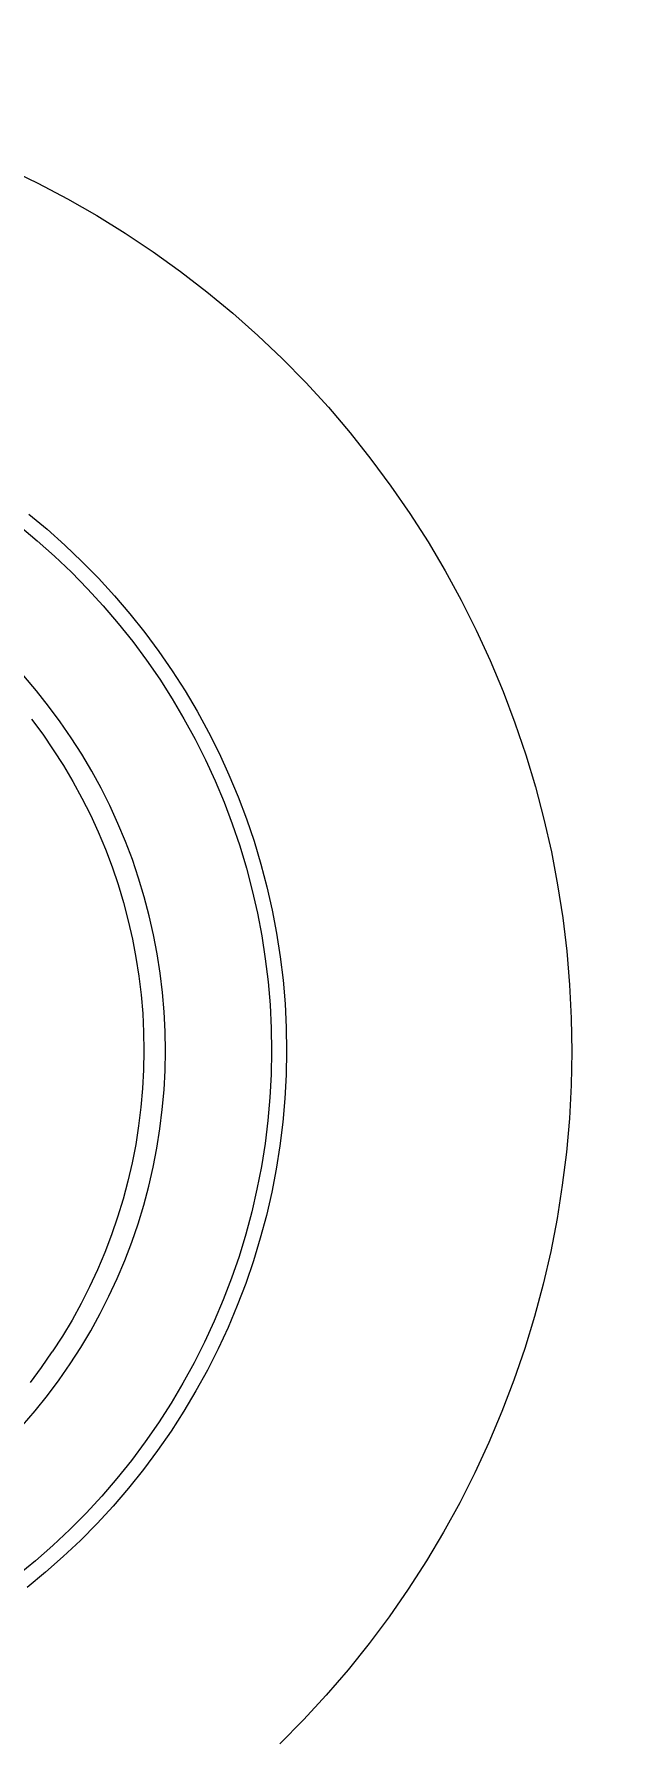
# Model space of a CAD drawing. Header units: millimetres. Extents: x 311 to 4068, y 1050 to 3803.
# Drawn here: x 534.9 to 569.4, y 1212.3 to 1311.9 of the extents above; entities that cross this region are included whole.
import ezdxf

# ---------------------------------------------------------------- set-up
doc = ezdxf.new("R2010")
doc.units = ezdxf.units.MM
doc.layers.add('ZANO_R', color=7, linetype='Continuous', lineweight=0)
doc.layers.add('ZANO_W', color=1, linetype='Continuous', lineweight=0)
doc.styles.get("Standard").update_dxf_attribs({"font": 'ARIALUNI.TTF'})
doc.dimstyles.new('pl i ang', dxfattribs={"dimtxt": 50, "dimasz": 50, "dimexe": 1.25, "dimexo": 0.625, "dimgap": 10, "dimtad": 1, "dimtoh": 1, "dimtxsty": 'Standard', "dimcen": 2.5, "dimclrd": 1, "dimclre": 1, "dimclrt": 1, "dimadec": 0, "dimazin": 0, "dimtfac": 1, "dimtmove": 0, "dimatfit": 3, "dimfxl": 1, "dimarcsym": 1})

# ---------------------------------------------------------------- blocks, each defined once
blk = doc.blocks.new('*D394')
at = {"layer": 'ZANO_W', "color": 1, "lineweight": -2}
for p, q in [((485.429, 1262.568), (485.429, 1331.715)), ((533.727, 1262.652), (533.727, 1331.715)), ((445.429, 1321.715), (405.429, 1321.715)), ((485.429, 1321.715), (533.727, 1321.715)), ((573.727, 1321.715), (613.727, 1321.715))]:
    blk.add_line(p, q, dxfattribs=at)
at = {"layer": 'ZANO_W', "color": 1}
for points in [[(445.429, 1315.049), (445.429, 1328.382), (485.429, 1321.715)], [(573.727, 1328.382), (573.727, 1315.049), (533.727, 1321.715)]]:
    blk.add_solid(points, dxfattribs=at)
at = {"layer": 'ZANO_W', "color": 1, "insert": (533.209, 1397.588), "char_height": 40, "attachment_point": 5}
blk.add_mtext('48', dxfattribs=at)
blk = doc.blocks.new('*D395')
at = {"layer": 'ZANO_W', "color": 1, "lineweight": -2}
for p, q in [((509.58, 1242.57), (509.58, 1161.072)), ((967.877, 1242.567), (967.877, 1161.072)), ((549.58, 1171.072), (927.877, 1171.072))]:
    blk.add_line(p, q, dxfattribs=at)
at = {"layer": 'ZANO_W', "color": 1}
for points in [[(549.58, 1177.739), (549.58, 1164.406), (509.58, 1171.072)], [(927.877, 1164.406), (927.877, 1177.739), (967.877, 1171.072)]]:
    blk.add_solid(points, dxfattribs=at)
at = {"layer": 'ZANO_W', "color": 1, "insert": (738.729, 1201.509), "char_height": 40, "attachment_point": 5}
blk.add_mtext('458', dxfattribs=at)

msp = doc.modelspace()

# ---------------------------------------------------------------- linework, layer by layer
at = {"layer": 'ZANO_R'}
for p, q in [((533.395, 1304.063), (535.159, 1303.211)), ((535.159, 1303.211), (536.891, 1302.297)), ((536.891, 1302.297), (538.592, 1301.325)), ((538.592, 1301.325), (540.257, 1300.295)), ((540.257, 1300.295), (541.886, 1299.207)), ((541.886, 1299.207), (543.477, 1298.064)), ((543.477, 1298.064), (545.027, 1296.867)), ((545.027, 1296.867), (546.535, 1295.617)), ((546.535, 1295.617), (547.999, 1294.316)), ((547.999, 1294.316), (549.417, 1292.965)), ((549.417, 1292.965), (550.787, 1291.566)), ((550.787, 1291.566), (552.109, 1290.12)), ((552.109, 1290.12), (553.38, 1288.63)), ((553.38, 1288.63), (554.598, 1287.097)), ((554.598, 1287.097), (555.763, 1285.522)), ((555.763, 1285.522), (556.873, 1283.908)), ((534.632, 1283.876), (535.697, 1282.993)), ((556.873, 1283.908), (557.927, 1282.257)), ((534.081, 1283.189), (535.124, 1282.325)), ((535.697, 1282.993), (536.732, 1282.073)), ((535.124, 1282.325), (536.135, 1281.425)), ((536.732, 1282.073), (537.734, 1281.119)), ((557.927, 1282.257), (558.923, 1280.571)), ((536.135, 1281.425), (537.116, 1280.491)), ((537.734, 1281.119), (538.703, 1280.13)), ((537.116, 1280.491), (538.063, 1279.524)), ((538.703, 1280.13), (539.637, 1279.108)), ((558.923, 1280.571), (559.86, 1278.851)), ((538.063, 1279.524), (538.977, 1278.525)), ((539.637, 1279.108), (540.535, 1278.055)), ((538.977, 1278.525), (539.855, 1277.495)), ((540.535, 1278.055), (541.396, 1276.971)), ((559.86, 1278.851), (560.737, 1277.1)), ((539.855, 1277.495), (540.697, 1276.435)), ((541.396, 1276.971), (542.22, 1275.858)), ((560.737, 1277.1), (561.553, 1275.319)), ((540.697, 1276.435), (541.503, 1275.347)), ((541.503, 1275.347), (542.27, 1274.231)), ((542.22, 1275.858), (543.004, 1274.718)), ((561.553, 1275.319), (562.308, 1273.512)), ((535.075, 1273.559), (534.335, 1274.427)), ((542.27, 1274.231), (542.998, 1273.09)), ((543.004, 1274.718), (543.749, 1273.551)), ((535.784, 1272.667), (535.075, 1273.559)), ((542.998, 1273.09), (543.686, 1271.924)), ((543.749, 1273.551), (544.453, 1272.359)), ((562.308, 1273.512), (562.999, 1271.679)), ((536.462, 1271.75), (535.784, 1272.667)), ((543.686, 1271.924), (544.334, 1270.735)), ((544.453, 1272.359), (545.115, 1271.143)), ((534.788, 1271.903), (535.441, 1271.021)), ((535.441, 1271.021), (536.062, 1270.118)), ((537.108, 1270.811), (536.462, 1271.75)), ((545.115, 1271.143), (545.735, 1269.906)), ((562.999, 1271.679), (563.627, 1269.824)), ((536.062, 1270.118), (536.652, 1269.193)), ((537.721, 1269.85), (537.108, 1270.811)), ((544.334, 1270.735), (544.941, 1269.525)), ((536.652, 1269.193), (537.21, 1268.249)), ((538.301, 1268.868), (537.721, 1269.85)), ((544.941, 1269.525), (545.505, 1268.294)), ((545.735, 1269.906), (546.312, 1268.648)), ((563.627, 1269.824), (564.19, 1267.948)), ((537.21, 1268.249), (537.734, 1267.286)), ((538.847, 1267.867), (538.301, 1268.868)), ((545.505, 1268.294), (546.026, 1267.045)), ((546.312, 1268.648), (546.845, 1267.37)), ((564.19, 1267.948), (564.689, 1266.054)), ((537.734, 1267.286), (538.226, 1266.305)), ((539.357, 1266.848), (538.847, 1267.867)), ((546.026, 1267.045), (546.504, 1265.778)), ((546.845, 1267.37), (547.334, 1266.075)), ((538.226, 1266.305), (538.683, 1265.308)), ((539.832, 1265.811), (539.357, 1266.848)), ((547.334, 1266.075), (547.777, 1264.764)), ((564.689, 1266.054), (565.121, 1264.144)), ((538.683, 1265.308), (539.105, 1264.296)), ((540.271, 1264.759), (539.832, 1265.811)), ((546.504, 1265.778), (546.938, 1264.496)), ((539.105, 1264.296), (539.492, 1263.27)), ((540.674, 1263.692), (540.271, 1264.759)), ((546.938, 1264.496), (547.328, 1263.199)), ((547.777, 1264.764), (548.175, 1263.438)), ((565.121, 1264.144), (565.488, 1262.22)), ((539.492, 1263.27), (539.844, 1262.231)), ((541.039, 1262.613), (540.674, 1263.692)), ((547.328, 1263.199), (547.672, 1261.89)), ((548.175, 1263.438), (548.528, 1262.099)), ((539.844, 1262.231), (540.159, 1261.18)), ((541.367, 1261.521), (541.039, 1262.613)), ((548.528, 1262.099), (548.833, 1260.749)), ((565.488, 1262.22), (565.788, 1260.284)), ((540.159, 1261.18), (540.438, 1260.12)), ((541.657, 1260.418), (541.367, 1261.521)), ((547.672, 1261.89), (547.971, 1260.57)), ((540.438, 1260.12), (540.681, 1259.05)), ((541.909, 1259.306), (541.657, 1260.418)), ((547.971, 1260.57), (548.224, 1259.24)), ((548.833, 1260.749), (549.092, 1259.389)), ((565.788, 1260.284), (566.021, 1258.34)), ((540.681, 1259.05), (540.886, 1257.973)), ((542.123, 1258.186), (541.909, 1259.306)), ((548.224, 1259.24), (548.432, 1257.902)), ((549.092, 1259.389), (549.304, 1258.022)), ((542.297, 1257.06), (542.123, 1258.186)), ((549.304, 1258.022), (549.469, 1256.647)), ((566.021, 1258.34), (566.186, 1256.388)), ((540.886, 1257.973), (541.054, 1256.889)), ((542.433, 1255.928), (542.297, 1257.06)), ((548.432, 1257.902), (548.593, 1256.558)), ((541.054, 1256.889), (541.184, 1255.8)), ((548.593, 1256.558), (548.707, 1255.209)), ((549.469, 1256.647), (549.586, 1255.268)), ((566.186, 1256.388), (566.284, 1254.432)), ((541.184, 1255.8), (541.277, 1254.707)), ((542.529, 1254.792), (542.433, 1255.928)), ((548.707, 1255.209), (548.775, 1253.856)), ((549.586, 1255.268), (549.655, 1253.885)), ((541.277, 1254.707), (541.332, 1253.612)), ((542.586, 1253.653), (542.529, 1254.792)), ((566.284, 1254.432), (566.315, 1252.474)), ((541.332, 1253.612), (541.349, 1252.515)), ((542.604, 1252.513), (542.586, 1253.653)), ((548.775, 1253.856), (548.796, 1252.503)), ((549.655, 1253.885), (549.677, 1252.501)), ((541.349, 1252.515), (541.328, 1251.419)), ((542.582, 1251.373), (542.604, 1252.513)), ((548.796, 1252.503), (548.77, 1251.149)), ((549.677, 1252.501), (549.651, 1251.117)), ((566.315, 1252.474), (566.278, 1250.515)), ((541.328, 1251.419), (541.27, 1250.323)), ((542.521, 1250.235), (542.582, 1251.373)), ((548.77, 1251.149), (548.698, 1249.797)), ((549.651, 1251.117), (549.577, 1249.735)), ((541.27, 1250.323), (541.173, 1249.231)), ((542.421, 1249.099), (542.521, 1250.235)), ((566.278, 1250.515), (566.173, 1248.56)), ((541.173, 1249.231), (541.039, 1248.142)), ((542.282, 1247.968), (542.421, 1249.099)), ((548.698, 1249.797), (548.579, 1248.449)), ((549.577, 1249.735), (549.455, 1248.356)), ((541.039, 1248.142), (540.868, 1247.059)), ((548.579, 1248.449), (548.414, 1247.105)), ((549.455, 1248.356), (549.286, 1246.982)), ((566.173, 1248.56), (566.001, 1246.608)), ((540.868, 1247.059), (540.659, 1245.982)), ((542.104, 1246.841), (542.282, 1247.968)), ((548.414, 1247.105), (548.202, 1245.768)), ((541.887, 1245.722), (542.104, 1246.841)), ((549.286, 1246.982), (549.069, 1245.615)), ((566.001, 1246.608), (565.762, 1244.665)), ((540.659, 1245.982), (540.413, 1244.914)), ((541.631, 1244.611), (541.887, 1245.722)), ((548.202, 1245.768), (547.944, 1244.439)), ((549.069, 1245.615), (548.806, 1244.256)), ((540.413, 1244.914), (540.131, 1243.854)), ((541.337, 1243.51), (541.631, 1244.611)), ((547.944, 1244.439), (547.641, 1243.119)), ((548.806, 1244.256), (548.496, 1242.907)), ((565.762, 1244.665), (565.455, 1242.73)), ((540.131, 1243.854), (539.812, 1242.804)), ((541.006, 1242.419), (541.337, 1243.51)), ((547.641, 1243.119), (547.292, 1241.811)), ((539.812, 1242.804), (539.457, 1241.767)), ((540.637, 1241.34), (541.006, 1242.419)), ((548.496, 1242.907), (548.139, 1241.57)), ((565.455, 1242.73), (565.083, 1240.807)), ((539.457, 1241.767), (539.066, 1240.742)), ((540.231, 1240.275), (540.637, 1241.34)), ((547.292, 1241.811), (546.898, 1240.516)), ((548.139, 1241.57), (547.736, 1240.245)), ((539.066, 1240.742), (538.64, 1239.731)), ((539.788, 1239.224), (540.231, 1240.275)), ((546.898, 1240.516), (546.46, 1239.235)), ((547.736, 1240.245), (547.288, 1238.935)), ((565.083, 1240.807), (564.644, 1238.898)), ((538.64, 1239.731), (538.18, 1238.736)), ((539.31, 1238.189), (539.788, 1239.224)), ((546.46, 1239.235), (545.978, 1237.97)), ((538.18, 1238.736), (537.685, 1237.757)), ((538.796, 1237.172), (539.31, 1238.189)), ((547.288, 1238.935), (546.795, 1237.642)), ((564.644, 1238.898), (564.139, 1237.006)), ((537.685, 1237.757), (537.157, 1236.795)), ((538.247, 1236.172), (538.796, 1237.172)), ((545.978, 1237.97), (545.452, 1236.722)), ((546.795, 1237.642), (546.258, 1236.366)), ((537.157, 1236.795), (536.597, 1235.853)), ((537.664, 1235.193), (538.247, 1236.172)), ((545.452, 1236.722), (544.884, 1235.493)), ((546.258, 1236.366), (545.677, 1235.11)), ((564.139, 1237.006), (563.569, 1235.132)), ((536.597, 1235.853), (536.003, 1234.93)), ((537.047, 1234.234), (537.664, 1235.193)), ((544.884, 1235.493), (544.274, 1234.285)), ((545.677, 1235.11), (545.053, 1233.874)), ((563.569, 1235.132), (562.935, 1233.279)), ((535.379, 1234.029), (536.003, 1234.93)), ((536.398, 1233.297), (537.047, 1234.234)), ((544.274, 1234.285), (543.622, 1233.098)), ((534.724, 1233.149), (535.379, 1234.029)), ((535.717, 1232.382), (536.398, 1233.297)), ((543.622, 1233.098), (542.929, 1231.935)), ((545.053, 1233.874), (544.386, 1232.661)), ((562.935, 1233.279), (562.238, 1231.449)), ((535.005, 1231.492), (535.717, 1232.382)), ((544.386, 1232.661), (543.679, 1231.472)), ((534.262, 1230.627), (535.005, 1231.492)), ((542.929, 1231.935), (542.197, 1230.796)), ((543.679, 1231.472), (542.93, 1230.307)), ((562.238, 1231.449), (561.477, 1229.644)), ((542.197, 1230.796), (541.427, 1229.683)), ((542.93, 1230.307), (542.142, 1229.169)), ((541.427, 1229.683), (540.618, 1228.598)), ((542.142, 1229.169), (541.315, 1228.059)), ((561.477, 1229.644), (560.655, 1227.866)), ((540.618, 1228.598), (539.772, 1227.541)), ((539.772, 1227.541), (538.89, 1226.513)), ((541.315, 1228.059), (540.45, 1226.978)), ((560.655, 1227.866), (559.772, 1226.118)), ((538.89, 1226.513), (537.973, 1225.517)), ((540.45, 1226.978), (539.548, 1225.928)), ((559.772, 1226.118), (558.829, 1224.401)), ((537.973, 1225.517), (537.023, 1224.553)), ((539.548, 1225.928), (538.611, 1224.909)), ((537.023, 1224.553), (536.039, 1223.623)), ((538.611, 1224.909), (537.639, 1223.924)), ((558.829, 1224.401), (557.828, 1222.718)), ((536.039, 1223.623), (535.024, 1222.727)), ((537.639, 1223.924), (536.634, 1222.972)), ((535.024, 1222.727), (533.979, 1221.866)), ((536.634, 1222.972), (535.596, 1222.056)), ((557.828, 1222.718), (556.769, 1221.07)), ((535.596, 1222.056), (534.527, 1221.176)), ((556.769, 1221.07), (555.653, 1219.46)), ((555.653, 1219.46), (554.483, 1217.89)), ((554.483, 1217.89), (553.259, 1216.36)), ((553.259, 1216.36), (551.984, 1214.874)), ((551.984, 1214.874), (550.657, 1213.433)), ((550.657, 1213.433), (549.282, 1212.039))]:
    msp.add_line(p, q, dxfattribs=at)

# ---------------------------------------------------------------- dimensions: what is measured, and where the dimension line sits
at = {"layer": 'ZANO_W'}
for base, p1, p2, picture, middle in [((533.727, 1321.715), (485.429, 1252.568), (533.727, 1252.652), '*D394', (533.209, 1397.588)), ((967.877, 1171.072), (509.58, 1252.57), (967.877, 1252.567), '*D395', (738.729, 1201.509))]:
    dim = msp.add_linear_dim(base=base, p1=p1, p2=p2, dimstyle='pl i ang', override={"dimtxt": 40, "dimasz": 40, "dimexe": 10, "dimexo": 10, "dimtoh": 0, "dimdec": 0, "dimtdec": 0, "dimtmove": 1}, dxfattribs=at)
    dim.commit()
    dim.dimension.update_dxf_attribs({"geometry": picture, "text_midpoint": middle})

doc.saveas('drawing.dxf')
